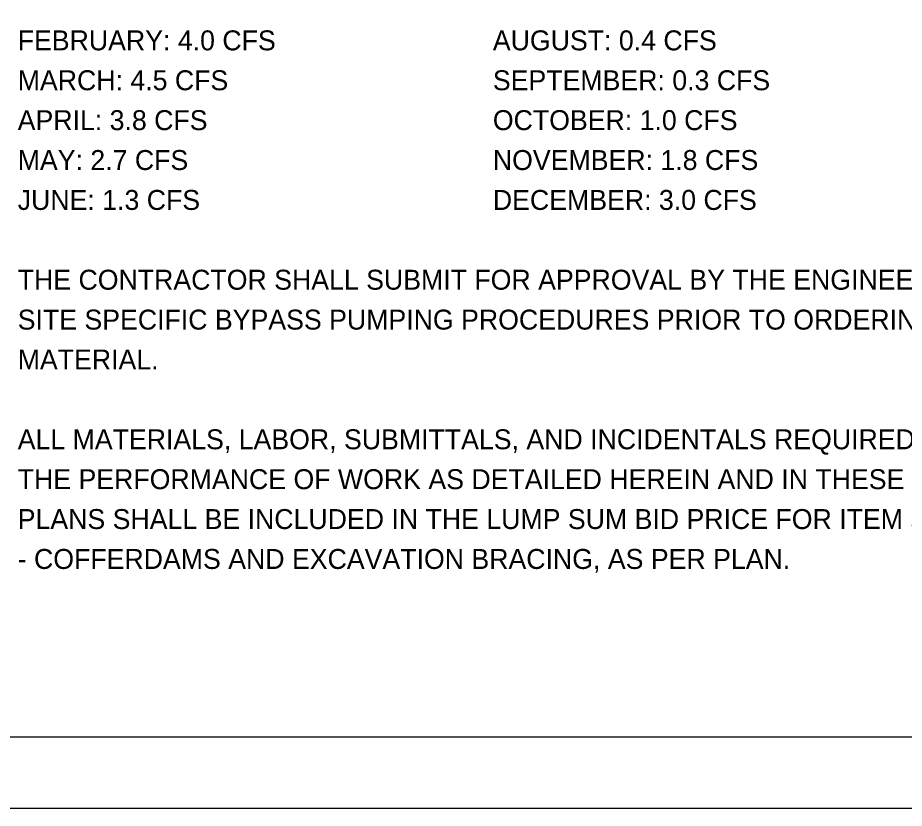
# Model space of a CAD drawing. Extents: x 0 to 34, y 0 to 22.
# Drawn here: x 24.66 to 30.88, y 0 to 5.55 of the extents above; entities that cross this region are included whole.
import ezdxf

# ---------------------------------------------------------------- set-up
doc = ezdxf.new("R2010")
doc.units = 0
for name, color, linetype in [('SH_Border', 7, 'Continuous'), ('SH_Cut_Line', 7, 'Continuous'), ('SH_Text', 7, 'Continuous')]:
    doc.layers.add(name, color=color, linetype=linetype)

msp = doc.modelspace()

# ---------------------------------------------------------------- linework, layer by layer
at = {"layer": 'SH_Border'}
msp.add_lwpolyline([(1.5, 21.5), (33.5, 21.5), (33.5, 0.5), (1.5, 0.5)], close=True, dxfattribs=at)
at = {"layer": 'SH_Cut_Line'}
msp.add_lwpolyline([(0, 0), (34, 0), (34, 22), (0, 22)], close=True, dxfattribs=at)

# ---------------------------------------------------------------- texts
at = {"layer": 'SH_Text'}
for s, p in [('FEBRUARY: 4.0 CFS', (24.66, 5.32)), ('AUGUST: 0.4 CFS', (27.9933, 5.32)), ('MARCH: 4.5 CFS', (24.66, 5.04)), ('SEPTEMBER: 0.3 CFS', (27.9933, 5.04)), ('APRIL: 3.8 CFS', (24.66, 4.76)), ('OCTOBER: 1.0 CFS', (27.9933, 4.76)), ('MAY: 2.7 CFS', (24.66, 4.48)), ('NOVEMBER: 1.8 CFS', (27.9933, 4.48)), ('JUNE: 1.3 CFS', (24.66, 4.2)), ('DECEMBER: 3.0 CFS', (27.9933, 4.2)), ('THE CONTRACTOR SHALL SUBMIT FOR APPROVAL BY THE ENGINEER ', (24.66, 3.64)), ('SITE SPECIFIC BYPASS PUMPING PROCEDURES PRIOR TO ORDERING ', (24.66, 3.36)), ('MATERIAL.', (24.66, 3.08)), ('ALL MATERIALS, LABOR, SUBMITTALS, AND INCIDENTALS REQUIRED FOR ', (24.66, 2.52)), ('THE PERFORMANCE OF WORK AS DETAILED HEREIN AND IN THESE ', (24.66, 2.24)), ('PLANS SHALL BE INCLUDED IN THE LUMP SUM BID PRICE FOR ITEM 503 ', (24.66, 1.96)), ('- COFFERDAMS AND EXCAVATION BRACING, AS PER PLAN.', (24.66, 1.68))]:
    msp.add_text(s, height=0.14, dxfattribs=at).set_placement(p)

doc.saveas('drawing.dxf')
